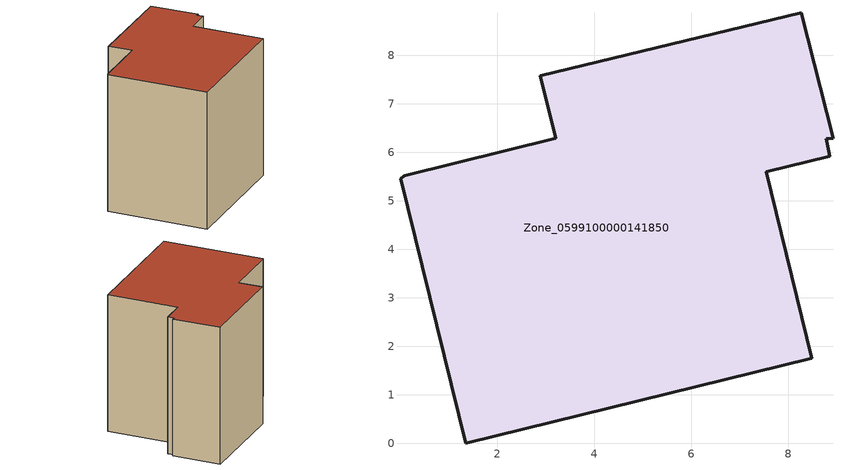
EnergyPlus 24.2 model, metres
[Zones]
Zone_0599100000141850
 floor ground (C_G): 8.86,5.92 7.55,5.6 8.49,1.75 1.35,0 0.01,5.46 0.09,5.51 3.21,6.29 2.89,7.58 8.27,8.88 8.93,6.29 8.79,6.28 z0
 wall outside (C_F): 0.01,5.46 1.35,0 8.49,1.75 7.55,5.6 8.86,5.92 8.79,6.28 8.93,6.29 8.27,8.88 2.89,7.58 3.21,6.29 0.09,5.51 0.01,5.46 z0:7.78
 roof outside (C_R): 7.55,5.6 8.86,5.92 8.79,6.28 8.93,6.29 8.27,8.88 2.89,7.58 3.21,6.29 0.09,5.51 0.01,5.46 1.35,0 8.49,1.75 z7.78
[BUILDING]
Pand.0599100000141850: North Axis=0; Terrain=City; Loads Convergence Tolerance Value=0.04; Temperature Convergence Tolerance Value=0.4; Solar Distribution=FullExterior; Maximum Number of Warmup Days=25; Minimum Number of Warmup Days=1
[Site:Location]
Rotterdam.The.Hague.AP_ZH_NLD Design_Conditions: Latitude=51.96; Longitude=4.45; Time Zone=1; Elevation=-4.5
[SITE:GROUNDTEMPERATURE:BUILDINGSURFACE]
18, 18, 18, 18, 18, 18, 18, 18, 18, 18, 18, 18
[MATERIAL] Thermal Absorptance=0.9; Solar Absorptance=0.7; Visible Absorptance=0.7
Name | Roughness | Thickness | Conductivity | Density | Specific Heat
G.TC.1946 | MediumSmooth | 0.15 | 1 | 540 | 1210
F.TC.1946 | Rough | 0.3 | 0.857143 | 1920 | 840
R.TC.1946 | MediumRough | 0.2 | 0.909091 | 1500 | 1000
[CONSTRUCTION]
C_G: G.TC.1946
C_F: F.TC.1946
C_R: R.TC.1946
[ZONE]
Zone_0599100000141850: Type=1; Multiplier=1; Ceiling Height=Autocalculate; Volume=Autocalculate; Floor Area=autocalculate; Part of Total Floor Area=Yes
[ZONEINFILTRATION:DESIGNFLOWRATE]
Infil_Zone_0599100000141850: Zone or ZoneList or Space or SpaceList=Zone_0599100000141850; Schedule=AlwaysOn; Design Flow Rate Calculation Method=Flow/Area; Flow Rate per Floor Area=0.003; Constant Term Coefficient=1; Temperature Term Coefficient=0; Velocity Term Coefficient=0; Velocity Squared Term Coefficient=0
[HVACTEMPLATE:ZONE:IDEALLOADSAIRSYSTEM]
Zone_0599100000141850: Maximum Heating Supply Air Temperature=50; Minimum Cooling Supply Air Temperature=13; Maximum Heating Supply Air Humidity Ratio=0.0156; Minimum Cooling Supply Air Humidity Ratio=0.0077; Heating Limit=NoLimit; Cooling Limit=NoLimit; Dehumidification Control Type=ConstantSensibleHeatRatio; Cooling Sensible Heat Ratio=0.7; Dehumidification Setpoint=60; Humidification Control Type=None; Humidification Setpoint=30; Outdoor Air Method=None; Outdoor Air Flow Rate per Person=0.00944; Outdoor Air Flow Rate per Zone Floor Area=0; Outdoor Air Flow Rate per Zone=0; Demand Controlled Ventilation Type=None; Outdoor Air Economizer Type=NoEconomizer; Heat Recovery Type=None; Sensible Heat Recovery Effectiveness=0.7; Latent Heat Recovery Effectiveness=0.65
[ZONECONTROL:THERMOSTAT]
ThermostatControl_Zone_0599100000141850: Zone or ZoneList=Zone_0599100000141850; Control Type Schedule=DualSetpointControlType; Control 1=Thermostat_Zone_0599100000141850; Temperature Difference Between Cutout And Setpoint=0
[THERMOSTATSETPOINT:DUALSETPOINT]
Thermostat_Zone_0599100000141850: Heating Setpoint Temperature Schedule=HeatingSetpoint_Zone_0599100000141850; Cooling Setpoint Temperature Schedule=CoolingSetpoint_Zone_0599100000141850
[SCHEDULE:COMPACT]
HeatingSetpoint_Zone_0599100000141850: Through: 12/31, For: AllDays, Until: 24:00, 21
CoolingSetpoint_Zone_0599100000141850: Through: 12/31, For: AllDays, Until: 24:00, 24
DualSetpointControlType: Through: 12/31, For: AllDays, Until: 24:00, 4
AlwaysOn: Through: 12/31, For: AllDays, Until: 24:00, 1
